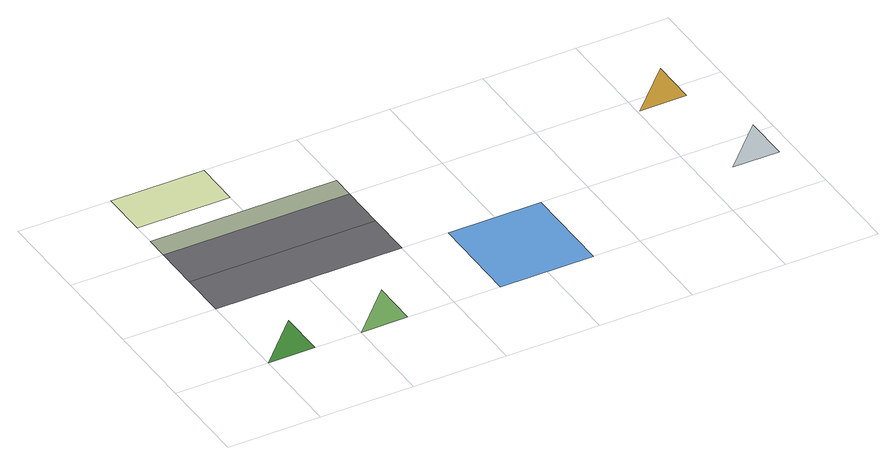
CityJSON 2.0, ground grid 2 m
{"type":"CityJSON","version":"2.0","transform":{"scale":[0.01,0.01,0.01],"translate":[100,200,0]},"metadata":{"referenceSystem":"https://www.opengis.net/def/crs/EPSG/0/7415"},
"CityObjects":{
"tree1":{"type":"SolitaryVegetationObject","attributes":{"name":"Linden","species":"Tilia cordata","trunkDiameter":0.3},"geometry":[{"type":"MultiSurface","lod":"1","boundaries":[[[0,1,2]]]}]},
"cityfurniture1":{"type":"CityFurniture","attributes":{"class":"1000","function":"1080"},"geometry":[{"type":"MultiSurface","lod":"1","boundaries":[[[3,4,5]]]}]},
"object1":{"type":"GenericCityObject","attributes":{"name":"Retaining wall","class":"1000"},"geometry":[{"type":"MultiSurface","lod":"1","boundaries":[[[6,7,8]]]}]},
"plantcover1":{"type":"PlantCover","attributes":{"averageHeight":2.5},"geometry":[{"type":"MultiSurface","lod":"1","boundaries":[[[9,10,11]]]}]},
"landuse1":{"type":"LandUse","attributes":{"class":"1000"},"geometry":[{"type":"MultiSurface","lod":"1","boundaries":[[[12,13,14,15]]]}]},
"road1":{"type":"Road","attributes":{"name":"Main Street","class":"1000"},"geometry":[{"type":"MultiSurface","lod":"2","boundaries":[[[16,17,18,19]],[[17,20,21,18]],[[20,22,23,21]]],"semantics":{"surfaces":[{"type":"TrafficArea","function":"1"},{"type":"TrafficArea","usage":"2"},{"type":"AuxiliaryTrafficArea","surfaceMaterial":"gravel"}],"values":[0,1,2]}}]},
"waterbody1":{"type":"WaterBody","attributes":{"class":"1000"},"geometry":[{"type":"MultiSurface","lod":"2","boundaries":[[[24,25,26,27]]],"semantics":{"surfaces":[{"type":"WaterSurface"}],"values":[0]}}]}
},
"vertices":[
[100,0,0],[100,100,0],[0,0,0],
[900,0,300],[900,100,300],[800,0,300],
[1100,0,100],[1100,100,100],[1000,0,100],
[300,0,0],[300,100,0],[200,0,0],
[200,500,0],[200,600,0],[0,600,0],[0,500,0],
[400,200,0],[400,300,0],[0,300,0],[0,200,0],[400,400,0],[0,400,0],[400,450,0],[0,450,0],
[700,0,0],[700,200,0],[500,200,0],[500,0,0]
]}
